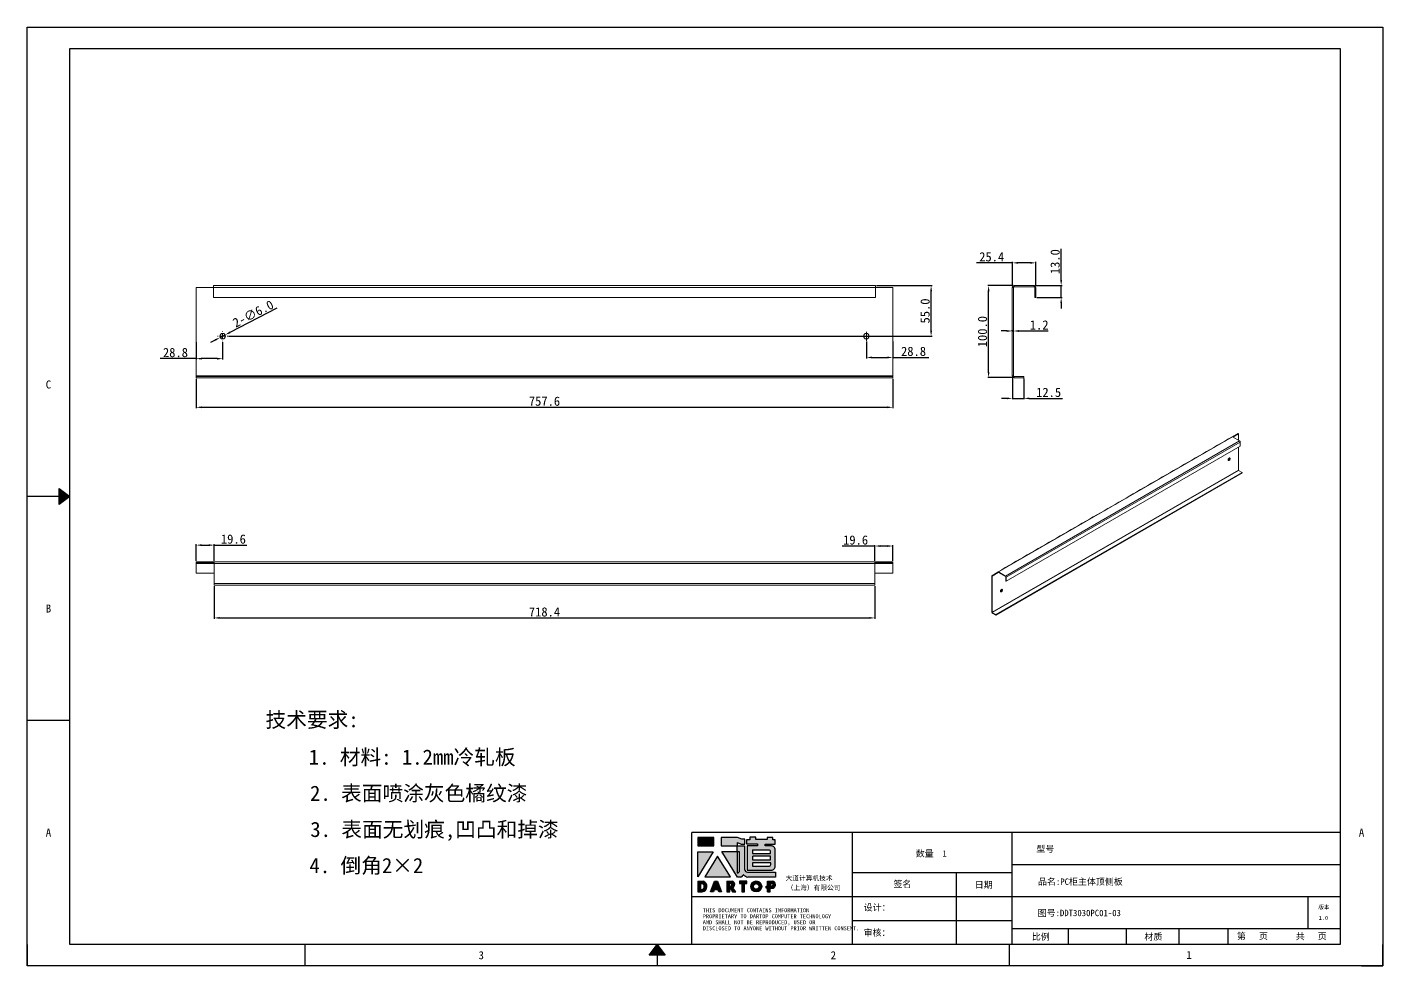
# Model space of a CAD drawing. Header units: millimetres. Extents: x 12436 to 30221, y 8547 to 23793.
# Drawn here: x 21330 to 22804, y 17318 to 18339 of the extents above; entities that cross this region are included whole.
import ezdxf
from ezdxf.enums import TextEntityAlignment as Align

# ---------------------------------------------------------------- set-up
doc = ezdxf.new("R2010")
doc.units = ezdxf.units.MM
doc.header["$PDSIZE"] = -1
doc.linetypes.add('CENTER', pattern=[10.16, 6.35, -1.27, 1.27, -1.27])
doc.linetypes.add('DOT', pattern=[0.25, 0, -0.25])
for name, color, linetype in [('4', 7, 'Continuous'), ('print', 30, 'Continuous'), ('点画线', 1, 'CENTER')]:
    doc.layers.add(name, color=color, linetype=linetype)
doc.styles.add('Dartop', font='SIMFANG.TTF')
doc.styles.add('HZ', font='SimSun.ttf')
doc.styles.add('hzHT', font='SIMHEI.TTF')
doc.dimstyles.new('副本 ISO-25', dxfattribs={"dimtxt": 10, "dimasz": 6, "dimexe": 1, "dimexo": 1, "dimgap": 1.524, "dimtad": 1, "dimdec": 1, "dimzin": 0, "dimdsep": 46, "dimtxsty": 'Standard', "dimcen": 2.5, "dimclrd": 4, "dimclre": 4, "dimclrt": 4, "dimadec": 0, "dimazin": 0, "dimtfac": 1, "dimtdec": 1, "dimtmove": 0, "dimatfit": 3, "dimfxl": 1, "dimtzin": 0, "dimarcsym": 0})

# ---------------------------------------------------------------- blocks, each defined once
blk = doc.blocks.new('SW_CENTERMARKSYMBOL_0')
at = {"color": 0, "linetype": 'Continuous', "lineweight": 0}
for p, q in [((-5, 0), (-5.5, 0)), ((0, 0), (-2.5, 0)), ((0, 5), (0, 5.5)), ((0, 0), (0, 2.5)), ((0, 0), (0, -2.5)), ((0, 0), (2.5, 0)), ((5, 0), (5.5, 0)), ((0, -5), (0, -5.5))]:
    blk.add_line(p, q, dxfattribs=at)
blk = doc.blocks.new('SW_CENTERMARKSYMBOL_1')
at = {"color": 0, "linetype": 'Continuous', "lineweight": 0}
for p, q in [((-2.5, 0), (-4.9, 0)), ((0, 0), (-2.5, 0)), ((0, 2.5), (0, 4.9)), ((0, 0), (0, 2.5)), ((0, 0), (0, -2.5)), ((0, 0), (2.5, 0)), ((2.5, 0), (4.9, 0)), ((0, -2.5), (0, -4.9))]:
    blk.add_line(p, q, dxfattribs=at)
blk = doc.blocks.new('*D76')
at = {"color": 4, "lineweight": -2}
for p, q in [((22454.1, 18063.4), (22454.1, 18097.5)), ((22425.8, 18057.4), (22455.1, 18057.4)), ((22454.1, 18044.4), (22454.1, 18057.4)), ((22427.5, 18044.4), (22455.1, 18044.4)), ((22454.1, 18038.4), (22454.1, 18032.4))]:
    blk.add_line(p, q, dxfattribs=at)
at = {"color": 4}
for points in [[(22453.1, 18063.4), (22455.1, 18063.4), (22454.1, 18057.4)], [(22453.1, 18038.4), (22455.1, 18038.4), (22454.1, 18044.4)]]:
    blk.add_solid(points, dxfattribs=at)
at = {"layer": 'Defpoints', "color": 0}
for p in [(22424.8, 18057.4), (22454.1, 18057.4), (22426.5, 18044.4)]:
    blk.add_point(p, dxfattribs=at)
at = {"color": 4, "insert": (22447.6, 18083.5), "char_height": 10, "attachment_point": 5, "rotation": 90}
blk.add_mtext('13.0', dxfattribs=at)
blk = doc.blocks.new('*D77')
at = {"color": 4, "lineweight": -2}
for p, q in [((22401.1, 18082.2), (22362.1, 18082.2)), ((22401.1, 18056.7), (22401.1, 18083.2)), ((22420.5, 18082.2), (22407.1, 18082.2)), ((22426.5, 18056.7), (22426.5, 18083.2))]:
    blk.add_line(p, q, dxfattribs=at)
at = {"color": 4}
for points in [[(22407.1, 18083.2), (22407.1, 18081.2), (22401.1, 18082.2)], [(22420.5, 18083.2), (22420.5, 18081.2), (22426.5, 18082.2)]]:
    blk.add_solid(points, dxfattribs=at)
at = {"layer": 'Defpoints', "color": 0}
for p in [(22401.1, 18082.2), (22401.1, 18055.7), (22426.5, 18055.7)]:
    blk.add_point(p, dxfattribs=at)
at = {"color": 4, "insert": (22378.6, 18088.7), "char_height": 10, "attachment_point": 5}
blk.add_mtext('25.4', dxfattribs=at)
blk = doc.blocks.new('*D78')
at = {"color": 4, "lineweight": -2}
for p, q in [((22401.8, 18057.4), (22374.2, 18057.4)), ((22375.2, 17963.4), (22375.2, 18051.4)), ((22401.8, 17957.4), (22374.2, 17957.4))]:
    blk.add_line(p, q, dxfattribs=at)
at = {"color": 4}
for points in [[(22374.2, 18051.4), (22376.2, 18051.4), (22375.2, 18057.4)], [(22374.2, 17963.4), (22376.2, 17963.4), (22375.2, 17957.4)]]:
    blk.add_solid(points, dxfattribs=at)
at = {"layer": 'Defpoints', "color": 0}
for p in [(22375.2, 18057.4), (22402.8, 18057.4), (22402.8, 17957.4)]:
    blk.add_point(p, dxfattribs=at)
at = {"color": 4, "insert": (22368.6, 18007.4), "char_height": 10, "attachment_point": 5, "rotation": 90}
blk.add_mtext('100.0', dxfattribs=at)
blk = doc.blocks.new('*D79')
at = {"color": 4, "lineweight": -2}
for p, q in [((22401.1, 17958.2), (22401.1, 17933.8)), ((22413.6, 17956.4), (22413.6, 17933.8)), ((22395.1, 17934.8), (22389.1, 17934.8)), ((22401.1, 17934.8), (22413.6, 17934.8)), ((22419.6, 17934.8), (22455.4, 17934.8))]:
    blk.add_line(p, q, dxfattribs=at)
at = {"color": 4}
for points in [[(22395.1, 17935.8), (22395.1, 17933.8), (22401.1, 17934.8)], [(22419.6, 17935.8), (22419.6, 17933.8), (22413.6, 17934.8)]]:
    blk.add_solid(points, dxfattribs=at)
at = {"layer": 'Defpoints', "color": 0}
for p in [(22401.1, 17959.2), (22413.6, 17957.4), (22413.6, 17934.8)]:
    blk.add_point(p, dxfattribs=at)
at = {"color": 4, "insert": (22440.5, 17941.3), "char_height": 10, "attachment_point": 5}
blk.add_mtext('12.5', dxfattribs=at)
blk = doc.blocks.new('*D80')
at = {"color": 4, "lineweight": -2}
for p, q in [((22394.9, 18008.1), (22388.9, 18008.1)), ((22400.9, 18008.4), (22400.9, 18009.1)), ((22400.9, 18008.1), (22402.1, 18008.1)), ((22402.1, 18008.4), (22402.1, 18009.1)), ((22408.1, 18008.1), (22440, 18008.1))]:
    blk.add_line(p, q, dxfattribs=at)
at = {"color": 4}
for points in [[(22394.9, 18009.1), (22394.9, 18007.1), (22400.9, 18008.1)], [(22408.1, 18009.1), (22408.1, 18007.1), (22402.1, 18008.1)]]:
    blk.add_solid(points, dxfattribs=at)
at = {"layer": 'Defpoints', "color": 0}
for p in [(22400.9, 18008.1), (22400.9, 18007.4), (22402.1, 18007.4)]:
    blk.add_point(p, dxfattribs=at)
at = {"color": 4, "insert": (22430.2, 18014.6), "char_height": 10, "attachment_point": 5}
blk.add_mtext('1.2', dxfattribs=at)
blk = doc.blocks.new('*D81')
at = {"color": 4, "lineweight": -2}
for p, q in [((21513.5, 17956.2), (21513.5, 17924.1)), ((22271.1, 17956.2), (22271.1, 17924.1)), ((21519.5, 17925.1), (22265.1, 17925.1))]:
    blk.add_line(p, q, dxfattribs=at)
at = {"color": 4}
for points in [[(21519.5, 17926.1), (21519.5, 17924.1), (21513.5, 17925.1)], [(22265.1, 17926.1), (22265.1, 17924.1), (22271.1, 17925.1)]]:
    blk.add_solid(points, dxfattribs=at)
at = {"layer": 'Defpoints', "color": 0}
for p in [(21513.5, 17957.2), (22271.1, 17957.2), (22271.1, 17925.1)]:
    blk.add_point(p, dxfattribs=at)
at = {"color": 4, "insert": (21892.3, 17931.7), "char_height": 10, "attachment_point": 5}
blk.add_mtext('757.6', dxfattribs=at)
blk = doc.blocks.new('*D82')
at = {"color": 4, "lineweight": -2}
for p, q in [((21513.5, 17758.2), (21513.5, 17776.2)), ((21519.5, 17775.2), (21527.1, 17775.2)), ((21533.1, 17758.2), (21533.1, 17776.2)), ((21533.1, 17775.2), (21568.8, 17775.2))]:
    blk.add_line(p, q, dxfattribs=at)
at = {"color": 4}
for points in [[(21519.5, 17776.2), (21519.5, 17774.2), (21513.5, 17775.2)], [(21527.1, 17776.2), (21527.1, 17774.2), (21533.1, 17775.2)]]:
    blk.add_solid(points, dxfattribs=at)
at = {"layer": 'Defpoints', "color": 0}
for p in [(21533.1, 17775.2), (21513.5, 17757.2), (21533.1, 17757.2)]:
    blk.add_point(p, dxfattribs=at)
at = {"color": 4, "insert": (21554, 17781.7), "char_height": 10, "attachment_point": 5}
blk.add_mtext('19.6', dxfattribs=at)
blk = doc.blocks.new('*D85')
at = {"color": 4, "lineweight": -2}
for p, q in [((22251.5, 17774.2), (22215.8, 17774.2)), ((22251.5, 17758.2), (22251.5, 17775.2)), ((22265.1, 17774.2), (22257.5, 17774.2)), ((22271.1, 17758.2), (22271.1, 17775.2))]:
    blk.add_line(p, q, dxfattribs=at)
at = {"color": 4}
for points in [[(22257.5, 17775.2), (22257.5, 17773.2), (22251.5, 17774.2)], [(22265.1, 17775.2), (22265.1, 17773.2), (22271.1, 17774.2)]]:
    blk.add_solid(points, dxfattribs=at)
at = {"layer": 'Defpoints', "color": 0}
for p in [(22251.5, 17774.2), (22251.5, 17757.2), (22271.1, 17757.2)]:
    blk.add_point(p, dxfattribs=at)
at = {"color": 4, "insert": (22230.6, 17780.7), "char_height": 10, "attachment_point": 5}
blk.add_mtext('19.6', dxfattribs=at)
blk = doc.blocks.new('*D86')
at = {"color": 4, "lineweight": -2}
for p, q in [((21533.1, 17730.6), (21533.1, 17695)), ((22251.5, 17730.6), (22251.5, 17695)), ((21539.1, 17696), (22245.5, 17696))]:
    blk.add_line(p, q, dxfattribs=at)
at = {"color": 4}
for points in [[(21539.1, 17697), (21539.1, 17695), (21533.1, 17696)], [(22245.5, 17697), (22245.5, 17695), (22251.5, 17696)]]:
    blk.add_solid(points, dxfattribs=at)
at = {"layer": 'Defpoints', "color": 0}
for p in [(21533.1, 17731.6), (22251.5, 17731.6), (22251.5, 17696)]:
    blk.add_point(p, dxfattribs=at)
at = {"color": 4, "insert": (21892.3, 17702.5), "char_height": 10, "attachment_point": 5}
blk.add_mtext('718.4', dxfattribs=at)
blk = doc.blocks.new('*U14')
at = {"color": 254, "linetype": 'Continuous', "extrusion": (0, 0, -1)}
for points in [[(-17, 0.333), (-16.812, 0.25), (-17, 0.5)], [(-17, 0.333), (-17.188, 0.25), (-16.812, 0.25)], [(-17, 0.333), (-17, 0.5), (-17.188, 0.25)]]:
    blk.add_solid(points, dxfattribs=at)
blk = doc.blocks.new('*U13')
at = {"color": 254, "linetype": 'Continuous', "extrusion": (0, 0, -1)}
for points in [[(-0.833, 11), (-0.75, 10.812), (-0.75, 11.188)], [(-0.833, 11), (-0.75, 11.188), (-1, 11)], [(-0.833, 11), (-1, 11), (-0.75, 10.812)]]:
    blk.add_solid(points, dxfattribs=at)
blk = doc.blocks.new('dadao')
for p, q in [((48, 19.2), (44.9, 10.4)), ((44.9, 10.4), (51.2, 10.4)), ((51.2, 10.4), (48, 19.2))]:
    blk.add_line(p, q)
for points in [[(41.8, 121.6), (41.8, 143.7), (-0.4, 143.7), (-0.4, 121.6), (41.8, 121.6)], [(104.8, 122), (104.8, 130.3), (114.1, 126.3), (124.2, 126.3), (124.2, 139.6), (115.9, 139.6), (105.1, 143.9), (61.5, 143.9)], [(61.7, 144), (61.7, 121.3), (103.9, 121.3)], [(113.4, 38.7), (105.1, 38.7), (63, 106.5), (103.9, 106.5), (103.9, 120.9), (103.9, 121.3)], [(109.7, 53.6), (109.7, 106.2), (104.3, 106.2), (104.3, 50.4), (106.6, 50.4)], [(144.6, 94.4), (144.6, 84.8), (192, 84.8), (192, 94.1), (144.9, 94.1)], [(120.2, 45), (119.5, 45), (119.5, 44.6)], [(0, 28), (0, 0), (11.8, 0)], [(0.1, 28), (14, 28)], [(7.1, 21.8), (7.1, 6.1), (12, 6.1)], [(7.1, 21.8), (11.4, 21.8)], [(76.8, 28.2), (76.8, 0), (84.1, 0), (84.1, 11.1), (91.6, -0.1), (100.3, -0.1), (91.7, 11.1)], [(76.8, 28.2), (90.6, 28.2)], [(84, 22.7), (84, 15.3), (87.2, 15.3)], [(84, 22.7), (87.3, 22.7)], [(183.7, 0), (183.7, 9.6), (180.6, 9.6), (180.6, 14.9), (183.8, 14.9), (183.8, 28.1), (196.1, 28.1), (196.5, 28.1)], [(183.7, 0), (190.9, 0), (190.9, 9.6), (198.8, 9.6)], [(194.9, 22.3), (190.8, 22.3), (190.8, 15), (194.4, 15)]]:
    blk.add_lwpolyline(points)
blk.add_lwpolyline([(137.1, 144.2), (137.1, 137.9), (128.3, 137.9), (128.3, 126.5), (157.3, 126.5), (157.3, 121.5), (130.3, 121.5), (130.3, 57.5), (194.4, 57.5, 0.414214), (204.4, 67.5), (204.4, 111.3, 0.414214), (194.4, 121.3), (177.5, 121.3), (177.5, 126.3), (204.7, 126.3), (204.7, 137.7), (198.2, 137.7), (198.2, 143.9), (183.3, 143.9), (183.3, 138), (153, 138), (153, 144.2), (137.1, 144.2)], format="xyb", close=True)
for points in [[(104.8, 122), (123.4, 122), (123.4, 60, 0.414214), (131.4, 52), (204.8, 52), (204.8, 39.1), (131.7, 39.1)], [(144.3, 110.8), (144.3, 101.8), (192.3, 101.8), (192.3, 105.5, 0.414214), (187.3, 110.5), (144.3, 110.5)], [(144.6, 77), (144.6, 67.5), (187.6, 67.5, 0.414214), (192.6, 72.5), (192.6, 76.4), (144.6, 76.4)]]:
    blk.add_lwpolyline(points, format="xyb")
for points in [[(-0.3, 106.2), (40.4, 106.2), (-0.3, 39.7), (-0.3, 106.2)], [(51.7, 94.1), (18.4, 39.3), (86.2, 39.3)], [(43.8, 28.2), (51.8, 28.2), (62.6, -0.1), (55, -0.1), (53.2, 5), (42.9, 5), (41.1, 0), (33.6, 0)], [(110, 28.1), (110, 21.9), (116, 21.9), (116, -0.1), (123.2, -0.1), (123.2, 22), (129.2, 22), (129.2, 28.1), (110, 28.1)]]:
    blk.add_lwpolyline(points, close=True)
for radius in [14.5, 7.44]:
    blk.add_circle((154.2, 14.2), radius)
for centre, radius, start, end in [((99.2, 60.7), 12.6, 305.6399, 325.969), ((111.6, 46.7), 8.19, 282.9811, 347.6627), ((136, 61.7), 22.9, 226.7358, 259.3209), ((8.5, 13.9), 8.49, 294.2143, 69.7177), ((9.6, 14.2), 14.4, 278.6604, 72.3203), ((86.4, 19), 3.8, 282.527, 76.7196), ((88.6, 19.4), 8.95, 290.6073, 77.2124), ((193.7, 18.7), 3.8, 280.9891, 72.5513), ((195.7, 18.6), 9.51, 288.8959, 85.2442)]:
    blk.add_arc(centre, radius, start, end)
blk = doc.blocks.new('*D87')
at = {"color": 4, "lineweight": -2}
for p, q in [((21513.5, 17995.9), (21513.5, 17977)), ((21542.3, 17995.9), (21542.3, 17977)), ((21513.5, 17978), (21474.5, 17978)), ((21536.3, 17978), (21519.5, 17978))]:
    blk.add_line(p, q, dxfattribs=at)
at = {"color": 4}
for points in [[(21519.5, 17979), (21519.5, 17977), (21513.5, 17978)], [(21536.3, 17979), (21536.3, 17977), (21542.3, 17978)]]:
    blk.add_solid(points, dxfattribs=at)
at = {"layer": 'Defpoints', "color": 0}
for p in [(21513.5, 17996.9), (21542.3, 17996.9), (21513.5, 17978)]:
    blk.add_point(p, dxfattribs=at)
at = {"color": 4, "insert": (21491, 17984.6), "char_height": 10, "attachment_point": 5}
blk.add_mtext('28.8', dxfattribs=at)
blk = doc.blocks.new('*D88')
at = {"color": 4, "lineweight": -2}
for p, q in [((22242.3, 17996.5), (22242.3, 17978.3)), ((22271.1, 17996.5), (22271.1, 17978.3)), ((22248.3, 17979.3), (22265.1, 17979.3)), ((22271.1, 17979.3), (22310.2, 17979.3))]:
    blk.add_line(p, q, dxfattribs=at)
at = {"color": 4}
for points in [[(22248.3, 17980.3), (22248.3, 17978.3), (22242.3, 17979.3)], [(22265.1, 17980.3), (22265.1, 17978.3), (22271.1, 17979.3)]]:
    blk.add_solid(points, dxfattribs=at)
at = {"layer": 'Defpoints', "color": 0}
for p in [(22242.3, 17997.5), (22271.1, 17997.5), (22271.1, 17979.3)]:
    blk.add_point(p, dxfattribs=at)
at = {"color": 4, "insert": (22293.6, 17985.9), "char_height": 10, "attachment_point": 5}
blk.add_mtext('28.8', dxfattribs=at)
blk = doc.blocks.new('*D89')
at = {"color": 4, "lineweight": -2}
for p, q in [((21601.3, 18032.9), (21550.3, 18006.6)), ((21539.6, 18001.1), (21545, 18003.8)), ((21534.3, 17998.3), (21529, 17995.6))]:
    blk.add_line(p, q, dxfattribs=at)
at = {"color": 4}
for points in [[(21533.8, 17999.2), (21534.8, 17997.4), (21539.6, 18001.1)], [(21549.8, 18007.5), (21550.8, 18005.7), (21545, 18003.8)]]:
    blk.add_solid(points, dxfattribs=at)
at = {"layer": 'Defpoints', "color": 0}
for p in [(21539.6, 18001.1), (21545, 18003.8)]:
    blk.add_point(p, dxfattribs=at)
at = {"color": 4, "insert": (21575.5, 18026.9), "char_height": 10, "attachment_point": 5, "rotation": 27.2695}
blk.add_mtext('2-∅6.0', dxfattribs=at)
blk = doc.blocks.new('*D90')
at = {"color": 4, "lineweight": -2}
for p, q in [((22253.2, 18057.4), (22313.7, 18057.4)), ((22312.7, 18008.4), (22312.7, 18051.4)), ((21548.8, 18002.4), (22313.7, 18002.4))]:
    blk.add_line(p, q, dxfattribs=at)
at = {"color": 4}
for points in [[(22311.7, 18051.4), (22313.7, 18051.4), (22312.7, 18057.4)], [(22311.7, 18008.4), (22313.7, 18008.4), (22312.7, 18002.4)]]:
    blk.add_solid(points, dxfattribs=at)
at = {"layer": 'Defpoints', "color": 0}
for p in [(22252.2, 18057.4), (22312.7, 18057.4), (21547.8, 18002.4)]:
    blk.add_point(p, dxfattribs=at)
at = {"color": 4, "insert": (22306.2, 18029.9), "char_height": 10, "attachment_point": 5, "rotation": 90}
blk.add_mtext('55.0', dxfattribs=at)

msp = doc.modelspace()

# ---------------------------------------------------------------- hatches: boundary and pattern name
for points in [[(22076.254, 17457.203), (22058.897, 17457.203), (22058.897, 17448.134), (22076.254, 17448.134)], [(22075.695, 17441.789), (22058.943, 17441.789), (22058.943, 17414.437)], [(22080.339, 17436.826), (22066.645, 17414.255), (22094.53, 17414.255)], [(22112.236, 17409.637), (22104.311, 17409.637), (22104.311, 17407.123), (22106.784, 17407.123), (22106.784, 17398.063), (22109.744, 17398.063), (22109.744, 17407.129), (22112.236, 17407.129)]]:
    msp.add_hatch(color=0).paths.add_polyline_path(points)
h = msp.add_hatch(color=0)
h.paths.add_polyline_path([(22102.194, 17451.692), (22106.025, 17450.037), (22110.166, 17450.037), (22110.166, 17455.518), (22106.75, 17455.518), (22102.297, 17457.277), (22084.456, 17457.277), (22084.456, 17448.006), (22101.815, 17448.006), (22101.815, 17447.818), (22101.815, 17441.893), (22084.982, 17441.893), (22102.296, 17414.029), (22105.725, 17414.029, 0.27937482), (22108.228, 17416.462), (22108.228, 17416.591), (22108.53, 17416.591, 0.14314537), (22113.25, 17414.189), (22143.337, 17414.189), (22143.337, 17419.473), (22113.122, 17419.473, -0.41421356), (22109.831, 17422.764), (22109.831, 17448.299), (22102.194, 17448.299)])
h.paths.add_polyline_path([(22101.99, 17441.775), (22104.196, 17441.774), (22104.196, 17420.147, -0.08893574), (22102.918, 17418.833), (22101.983, 17418.833)], flags=16)
h = msp.add_hatch(color=0)
h.paths.add_polyline_path([(22143.285, 17454.751), (22140.608, 17454.751), (22140.608, 17457.297), (22134.49, 17457.297), (22134.49, 17454.878), (22121.998, 17454.878), (22121.998, 17457.425), (22115.455, 17457.425), (22115.455, 17454.831), (22111.84, 17454.831), (22111.84, 17450.136), (22123.77, 17450.136), (22123.77, 17448.06), (22112.653, 17448.06), (22112.653, 17421.772), (22139.044, 17421.772, 0.41421356), (22143.158, 17425.886), (22143.158, 17443.888, 0.41421356), (22139.044, 17448.002), (22132.067, 17448.002), (22132.067, 17450.04), (22143.285, 17450.04)])
h.paths.add_polyline_path([(22136.129, 17443.546, -0.41421356), (22138.186, 17441.489), (22138.186, 17439.98), (22118.428, 17439.98), (22118.428, 17443.546)], flags=16)
h.paths.add_polyline_path([(22138.059, 17436.797), (22138.059, 17432.977), (22118.556, 17432.977), (22118.556, 17436.797)], flags=16)
h.paths.add_polyline_path([(22138.313, 17429.539), (22138.313, 17427.903, -0.41421356), (22136.257, 17425.846), (22118.556, 17425.846), (22118.556, 17429.539)], flags=16)
h = msp.add_hatch(color=0)
h.paths.add_polyline_path([(22064.813, 17409.596), (22059.066, 17409.596), (22059.066, 17398.097), (22063.907, 17398.097, 0.79301591)])
h.paths.add_polyline_path([(22063.992, 17400.615), (22061.982, 17400.615), (22061.982, 17407.077), (22063.77, 17407.077, -0.67136089)], flags=16)
h = msp.add_hatch(color=0)
h.paths.add_polyline_path([(22080.383, 17409.69), (22077.103, 17409.69), (22072.885, 17398.085), (22075.992, 17398.085), (22076.723, 17400.141), (22080.932, 17400.141), (22081.678, 17398.06), (22084.81, 17398.06)])
h.paths.add_polyline_path([(22080.127, 17402.358), (22077.52, 17402.358), (22078.8, 17406.005)], flags=16)
h = msp.add_hatch(color=0)
h.paths.add_polyline_path([(22096.325, 17409.682), (22090.673, 17409.682), (22090.673, 17398.078), (22093.66, 17398.078), (22093.66, 17402.678), (22096.73, 17398.037), (22100.339, 17398.037), (22096.806, 17402.649, 0.74405494)])
h.paths.add_polyline_path([(22093.632, 17404.396), (22093.632, 17407.443), (22094.967, 17407.443, -0.79680897), (22094.947, 17404.396)], flags=16)
h = msp.add_hatch(color=0)
h.paths.add_polyline_path([(22116.544, 17403.922, 1), (22128.459, 17403.922, 1)])
h.paths.add_polyline_path([(22125.562, 17403.922, -1), (22119.441, 17403.922, -1)], flags=16)
h = msp.add_hatch(color=0)
h.paths.add_polyline_path([(22139.888, 17409.655), (22139.717, 17409.655), (22134.678, 17409.655), (22134.678, 17404.239), (22133.341, 17404.239), (22133.341, 17402.041), (22134.656, 17402.041), (22134.656, 17398.099), (22137.598, 17398.099), (22137.598, 17402.056), (22140.83, 17402.056, 0.81230381)])
h.paths.add_polyline_path([(22137.554, 17404.254), (22137.554, 17407.283), (22139.228, 17407.283, -0.77821343), (22139.057, 17404.254)], flags=16)

# ---------------------------------------------------------------- linework, layer by layer
at = {"color": 0, "linetype": 'DOT'}
for p, q in [((21329.703, 17340.761), (21329.703, 18315.41)), ((22803.952, 18315.41), (22803.952, 17340.761)), ((22780.746, 17317.555), (21329.703, 17317.555))]:
    msp.add_line(p, q, dxfattribs=at)
at = {"color": 0}
for p, q in [((21376.114, 17340.761), (21376.114, 18315.41)), ((22757.54, 18315.41), (22757.54, 17340.761)), ((21364.512, 17828.086), (21329.703, 17828.086)), ((21376.114, 17584.423), (21329.703, 17584.423)), ((22757.54, 17462.592), (22052.66, 17462.592)), ((22052.66, 17340.761), (22052.66, 17462.592)), ((22226.705, 17462.592), (22226.705, 17340.761)), ((22400.749, 17340.761), (22400.749, 17462.592)), ((22400.749, 17427.783), (22757.54, 17427.783)), ((22226.705, 17419.081), (22400.749, 17419.081)), ((22339.833, 17419.081), (22339.833, 17340.761)), ((22052.66, 17392.975), (22226.705, 17392.975)), ((22226.705, 17392.975), (22757.54, 17392.975)), ((22722.731, 17358.166), (22722.731, 17392.975)), ((22226.705, 17366.868), (22400.749, 17366.868)), ((22400.749, 17358.166), (22757.54, 17358.166)), ((22461.982, 17340.761), (22461.982, 17358.166)), ((22525.087, 17340.761), (22525.087, 17358.166)), ((22582.455, 17340.761), (22582.455, 17358.166)), ((22635.709, 17340.761), (22635.709, 17358.166)), ((21329.703, 17340.761), (21329.703, 17317.555)), ((22757.54, 17340.761), (21376.114, 17340.761)), ((21632.053, 17317.555), (21632.053, 17340.761)), ((22397.848, 17317.555), (22397.848, 17340.761)), ((22803.952, 17317.555), (22803.952, 17340.761)), ((22014.951, 17329.158), (22014.951, 17317.555)), ((21329.703, 17317.555), (21329.703, 17317.555)), ((22780.746, 17317.555), (22803.952, 17317.555))]:
    msp.add_line(p, q, dxfattribs=at)
msp.add_line((21376.114, 18315.41), (22757.54, 18315.41))
at = {"color": 7, "linetype": 'Continuous', "lineweight": 15}
for p, q in [((21532.364, 18055.511), (21513.504, 18055.511)), ((21513.504, 17959.185), (21513.504, 18055.511)), ((22252.244, 18057.448), (21532.364, 18057.448)), ((21532.364, 18055.511), (21532.364, 18057.448)), ((21532.364, 18044.448), (21532.364, 18055.511)), ((22252.244, 18055.511), (21532.364, 18055.511)), ((22252.244, 18057.448), (22252.244, 18055.511)), ((22252.244, 18055.511), (22252.244, 18044.448)), ((22271.104, 18055.511), (22252.244, 18055.511)), ((22271.104, 17959.185), (22271.104, 18055.511)), ((22400.943, 17959.185), (22400.943, 18055.511)), ((22402.143, 18055.511), (22400.943, 18055.511)), ((22402.143, 17959.185), (22402.143, 18055.511)), ((22402.88, 18056.248), (22402.88, 18057.448)), ((22424.606, 18057.448), (22402.88, 18057.448)), ((22424.606, 18056.248), (22402.88, 18056.248)), ((22424.606, 18057.448), (22424.606, 18056.248)), ((22425.343, 18055.511), (22426.543, 18055.511)), ((22425.343, 18044.448), (22425.343, 18055.511)), ((22426.543, 18044.448), (22426.543, 18055.511)), ((22252.244, 18044.448), (21532.364, 18044.448)), ((22426.543, 18044.448), (22425.343, 18044.448)), ((22271.104, 17959.185), (21513.504, 17959.185)), ((21513.504, 17958.448), (21513.504, 17959.185)), ((22271.104, 17958.448), (21513.504, 17958.448)), ((21513.504, 17957.248), (21513.504, 17958.448)), ((22271.104, 17957.248), (21513.504, 17957.248)), ((22271.104, 17958.448), (22271.104, 17959.185)), ((22271.104, 17957.248), (22271.104, 17958.448)), ((22400.943, 17959.185), (22402.143, 17959.185)), ((22402.88, 17958.448), (22402.88, 17957.248)), ((22413.443, 17958.448), (22402.88, 17958.448)), ((22413.443, 17957.248), (22402.88, 17957.248)), ((22413.443, 17957.248), (22413.443, 17958.448)), ((22640.445, 17892.98), (22385.929, 17746.051)), ((22648.127, 17888.546), (22393.611, 17741.617)), ((22648.811, 17887.36), (22394.295, 17740.431)), ((22648.811, 17882.843), (22394.295, 17735.914)), ((22646.428, 17896.434), (22640.445, 17892.98)), ((22640.445, 17892.98), (22648.127, 17888.546)), ((22646.853, 17896.189), (22640.87, 17892.735)), ((22646.853, 17896.189), (22646.428, 17896.434)), ((22646.853, 17889.281), (22646.853, 17896.189)), ((22648.811, 17887.36), (22648.811, 17882.843)), ((22646.853, 17856.862), (22646.853, 17881.712)), ((22646.853, 17856.862), (22379.001, 17702.234)), ((22647.113, 17856.411), (22379.261, 17701.783)), ((22650.848, 17854.255), (22382.996, 17699.627)), ((22650.848, 17853.765), (22382.996, 17699.137)), ((22650.848, 17854.255), (22647.113, 17856.411)), ((22650.848, 17853.765), (22650.848, 17854.255)), ((21513.504, 17755.961), (21513.504, 17757.161)), ((21532.364, 17757.161), (21513.504, 17757.161)), ((21533.104, 17755.961), (21513.504, 17755.961)), ((21513.504, 17755.224), (21513.504, 17755.961)), ((21532.364, 17755.224), (21513.504, 17755.224)), ((21513.504, 17744.661), (21513.504, 17755.224)), ((21532.364, 17757.161), (22251.504, 17757.161)), ((22252.244, 17755.224), (21532.364, 17755.224)), ((21533.104, 17731.561), (21533.104, 17757.161)), ((22271.104, 17757.161), (22251.504, 17757.161)), ((22251.504, 17731.561), (22251.504, 17757.161)), ((22271.104, 17755.961), (22251.504, 17755.961)), ((22271.104, 17755.224), (22252.244, 17755.224)), ((22271.104, 17755.961), (22271.104, 17757.161)), ((22271.104, 17755.224), (22271.104, 17755.961)), ((22271.104, 17744.661), (22271.104, 17755.224)), ((21533.104, 17744.661), (21513.504, 17744.661)), ((22271.104, 17744.661), (22251.504, 17744.661)), ((22385.244, 17745.656), (22378.576, 17741.806)), ((22379.001, 17741.562), (22378.576, 17741.806)), ((22378.576, 17702.479), (22378.576, 17741.806)), ((22385.669, 17745.411), (22379.001, 17741.562)), ((22379.001, 17702.234), (22379.001, 17741.562)), ((22385.669, 17745.411), (22385.244, 17745.656)), ((22385.669, 17745.411), (22385.929, 17745.561)), ((22393.611, 17741.617), (22385.929, 17746.051)), ((22385.929, 17745.561), (22385.929, 17746.051)), ((22393.611, 17741.127), (22385.929, 17745.561)), ((22393.611, 17741.617), (22393.611, 17741.127)), ((22393.871, 17740.676), (22394.295, 17740.431)), ((22393.871, 17736.159), (22393.871, 17740.676)), ((22394.295, 17735.914), (22393.871, 17736.159)), ((22394.295, 17735.914), (22394.295, 17740.431)), ((22251.504, 17733.498), (21533.104, 17733.498)), ((22251.504, 17731.561), (21533.104, 17731.561)), ((22378.576, 17702.479), (22379.001, 17702.234)), ((22379.261, 17701.783), (22379.261, 17701.293)), ((22382.996, 17699.627), (22379.261, 17701.783)), ((22382.996, 17699.137), (22379.261, 17701.293)), ((22382.996, 17699.137), (22382.996, 17699.627))]:
    msp.add_line(p, q, dxfattribs=at)
at = {"color": 7, "linetype": 'Continuous', "lineweight": 15, "flags": 128}
for points in [[(22636.67, 17867.423), (22637.033, 17867.706), (22637.352, 17868.103), (22637.589, 17868.565), (22637.715, 17869.038), (22637.715, 17869.463), (22637.589, 17869.79), (22637.352, 17869.979), (22637.033, 17870.008), (22636.67, 17869.872), (22636.308, 17869.589), (22635.989, 17869.192), (22635.752, 17868.73), (22635.626, 17868.257), (22635.626, 17867.832), (22635.752, 17867.505), (22635.989, 17867.316), (22636.308, 17867.287), (22636.67, 17867.423)], [(22635.739, 17867.524), (22635.883, 17867.532), (22636.246, 17867.668)], [(22389.183, 17724.551), (22389.546, 17724.834), (22389.865, 17725.231), (22390.102, 17725.694), (22390.228, 17726.166), (22390.228, 17726.592), (22390.102, 17726.919), (22389.865, 17727.108), (22389.546, 17727.136), (22389.183, 17727.001), (22388.82, 17726.718), (22388.501, 17726.321), (22388.264, 17725.858), (22388.138, 17725.386), (22388.138, 17724.96), (22388.264, 17724.633), (22388.501, 17724.444), (22388.82, 17724.416), (22389.183, 17724.551)], [(22388.252, 17724.652), (22388.396, 17724.661), (22388.759, 17724.796)]]:
    msp.add_lwpolyline(points, dxfattribs=at)
at = {"color": 0}
for points in [[(21376.114, 17828.086), (21364.512, 17819.383), (21364.512, 17836.788), (21376.114, 17828.086)], [(22014.951, 17340.761), (22023.653, 17329.158), (22006.248, 17329.158), (22014.951, 17340.761)]]:
    msp.add_lwpolyline(points, close=True, dxfattribs=at)
at = {"color": 7, "linetype": 'Continuous', "lineweight": 15}
for centre in [(21542.304, 18002.449), (22242.304, 18002.449)]:
    msp.add_circle(centre, 3, dxfattribs=at)
for centre, radius, start, end in [((22402.88, 18055.511), 1.937, 90, 180), ((22402.88, 18055.511), 0.737, 90, 180), ((22424.606, 18055.511), 1.937, 0, 90), ((22424.606, 18055.511), 0.737, 0, 90), ((22402.88, 17959.185), 1.937, 180, 270), ((22402.88, 17959.185), 0.737, 180, 270), ((22640.162, 17892.584), 0.487, 54.382423, 114.307119), ((22647.325, 17887.292), 1.488, 2.605478, 57.394522), ((22635.326, 17869.391), 1.954, 298.091169, 18.638759), ((22647.418, 17856.888), 0.566, 182.605478, 237.394522), ((22385.662, 17745.724), 0.423, 50.796715, 189.214037), ((22385.827, 17745.437), 0.161, 50.796715, 189.214037), ((22392.809, 17740.363), 1.488, 2.605478, 57.394522), ((22393.306, 17740.65), 0.566, 2.605478, 57.394522), ((22387.839, 17726.52), 1.954, 298.091169, 18.638759), ((22380.063, 17702.547), 1.488, 182.605478, 237.394522), ((22379.566, 17702.26), 0.566, 182.605478, 237.394522)]:
    msp.add_arc(centre, radius, start, end, dxfattribs=at)
msp.add_open_spline([(22639.961, 17893.028), (22385.445, 17746.099)], degree=1, dxfattribs=at)
at = {"layer": 'print', "color": 4}
msp.add_lwpolyline([(21329.703, 18338.616), (22803.952, 18338.616), (22803.952, 17317.555), (21329.703, 17317.555)], close=True, dxfattribs=at)

# ---------------------------------------------------------------- block references
at = {"color": 0, "linetype": 'Continuous', "xscale": 46.41183716905107, "yscale": 46.41183716940395, "zscale": 46.4118371693997}
for name, p in [('*U13', (21329.703, 17317.555)), ('*U14', (21225.949, 17317.555))]:
    msp.add_blockref(name, p, dxfattribs=at)
at = {"color": 0, "xscale": 0.4113776475969644, "yscale": 0.4113776476315252, "zscale": 0.4113776476378608}
msp.add_blockref('dadao', (22059.066, 17398.097), dxfattribs=at)
at = {"layer": '点画线', "lineweight": 0}
for name, p in [('SW_CENTERMARKSYMBOL_0', (21542.304, 18002.449)), ('SW_CENTERMARKSYMBOL_1', (22242.304, 18002.449))]:
    msp.add_blockref(name, p, dxfattribs=at)

# ---------------------------------------------------------------- texts
at = {"color": 0}
for s, height, style, p in [('C', 8.702, 'Dartop', (21352.909, 17949.917)), ('B', 8.702, 'Dartop', (21352.909, 17706.254)), ('A', 8.702, 'Dartop', (21352.909, 17462.592)), ('A', 8.702, 'Dartop', (22780.746, 17462.592)), ('数量  1', 6.9618, 'hzHT', (22312.791, 17439.772)), ('型号', 6.9618, 'hzHT', (22436.868, 17444.884)), ('签名', 6.9618, 'hzHT', (22281.518, 17406.594)), ('品名:PC柜主体顶侧板  ', 6.96178, 'hzHT', (22479.753, 17409.145)), ('日期', 6.9618, 'hzHT', (22369.855, 17405.738)), ('版本', 4.3511, 'hzHT', (22739.8, 17381.423)), ('图号:DDT3030PC01-03', 6.96178, 'hzHT', (22473.832, 17375.117)), ('1.0', 4.3511, 'Dartop', (22739.277, 17369.795)), ('比例', 6.9618, 'hzHT', (22432.014, 17349.282)), ('材质', 6.9618, 'hzHT', (22554.414, 17349.282)), ('第   页', 6.9618, 'hzHT', (22662.107, 17350.004)), ('共   页', 6.9618, 'hzHT', (22726.057, 17349.751)), ('3', 8.702, 'Dartop', (21823.502, 17329.158)), ('2', 8.702, 'Dartop', (22206.399, 17329.158)), ('1', 8.702, 'Dartop', (22593.264, 17329.434))]:
    msp.add_text(s, height=height, dxfattribs=dict(at, style=style)).set_placement(p, align=Align.MIDDLE_CENTER)
at = {"style": 'HZ'}
for s, height, p in [('技术要求:', 16.511, (21639.577, 17585.313)), ('     1. 材料: 1.2mm冷轧板', 16.51104, (21720.39, 17544.643)), ('    2. 表面喷涂灰色橘纹漆', 16.51104, (21733.082, 17505.331)), ('3. 表面无划痕,凹凸和掉漆', 16.51104, (21772.724, 17466.019)), ('4. 倒角2×2         ', 16.51104, (21749.148, 17426.707))]:
    msp.add_text(s, height=height, dxfattribs=at).set_placement(p, align=Align.MIDDLE_CENTER)
at = {"color": 0, "style": 'hzHT'}
for s, height, p in [('设计：', 6.9618, (22239.345, 17377.589)), ('AND SHALL NOT BE REPRODUCED, USED OR', 4.35111, (22064.407, 17362.822)), ('THIS DOCUMENT CONTAINS INFORMATION', 4.35111, (22064.407, 17375.875)), ('PROPRIETARY TO DARTOP COMPUTER TECHNOLOGY', 4.35111, (22064.407, 17369.348)), ('DISCLOSED TO ANYONE WITHOUT PRIOR WRITTEN CONSENT.', 4.35111, (22064.407, 17356.295)), ('审核：', 6.9618, (22239.241, 17350.175))]:
    msp.add_text(s, height=height, dxfattribs=at).set_placement(p)
at = {"layer": '4', "color": 0, "style": 'hzHT'}
for s, p in [('大道计算机技术', (22154.4, 17410.435)), ('（上海）有限公司', (22155.714, 17400.028))]:
    msp.add_text(s, height=5.2213, dxfattribs=at).set_placement(p)

# ---------------------------------------------------------------- dimensions: what is measured, and where the dimension line sits
for base, p1, p2, picture, middle in [((22401.143, 18082.18), (22426.543, 18055.711), (22401.143, 18055.711), '*D77', (22378.619, 18088.704)), ((21513.504, 17978.031), (21542.304, 17996.949), (21513.504, 17996.949), '*D87', (21490.98, 17984.555)), ((22271.104, 17979.326), (22242.304, 17997.549), (22271.104, 17997.549), '*D88', (22293.628, 17985.85)), ((22271.104, 17925.132), (21513.504, 17957.248), (22271.104, 17957.248), '*D81', (21892.304, 17931.656)), ((22413.643, 17934.825), (22401.143, 17959.185), (22413.643, 17957.448), '*D79', (22440.501, 17941.349)), ((21533.104, 17775.206), (21513.504, 17757.161), (21533.104, 17757.161), '*D82', (21553.961, 17781.73)), ((22251.504, 17774.156), (22271.104, 17757.161), (22251.504, 17757.161), '*D85', (22230.646, 17780.68)), ((22251.504, 17696.026), (21533.104, 17731.561), (22251.504, 17731.561), '*D86', (21892.304, 17702.55))]:
    dim = msp.add_linear_dim(base=base, p1=p1, p2=p2, dimstyle='副本 ISO-25')
    dim.commit()
    dim.dimension.update_dxf_attribs({"geometry": picture, "text_midpoint": middle})
for base, p1, p2, picture, middle in [((22454.098, 18057.448), (22426.543, 18044.448), (22424.806, 18057.448), '*D76', (22447.574, 18083.472)), ((22375.151, 18057.448), (22402.804, 17957.45), (22402.804, 18057.448), '*D78', (22368.627, 18007.449))]:
    dim = msp.add_linear_dim(base=base, p1=p1, p2=p2, angle=90, dimstyle='副本 ISO-25')
    dim.commit()
    dim.dimension.update_dxf_attribs({"geometry": picture, "text_midpoint": middle})
dim = msp.add_linear_dim(base=(22312.693, 18057.448), p1=(21547.804, 18002.449), p2=(22252.244, 18057.448), angle=90, dimstyle='副本 ISO-25')
dim.commit()
dim.dimension.update_dxf_attribs({"geometry": '*D90', "text_midpoint": (22312.693, 18029.949), "dimtype": 160})
dim = msp.add_diameter_dim_2p(p1=(21539.637, 18001.075), p2=(21544.97, 18003.824), text='2-<>', dimstyle='副本 ISO-25')
dim.commit()
dim.dimension.update_dxf_attribs({"geometry": '*D89', "text_midpoint": (21575.483, 18026.892)})
dim = msp.add_linear_dim(base=(22400.943, 18008.097), p1=(22402.143, 18007.448), p2=(22400.943, 18007.448), dimstyle='副本 ISO-25')
dim.commit()
dim.dimension.update_dxf_attribs({"geometry": '*D80', "text_midpoint": (22430.167, 18008.097), "dimtype": 160})

doc.saveas('drawing.dxf')
